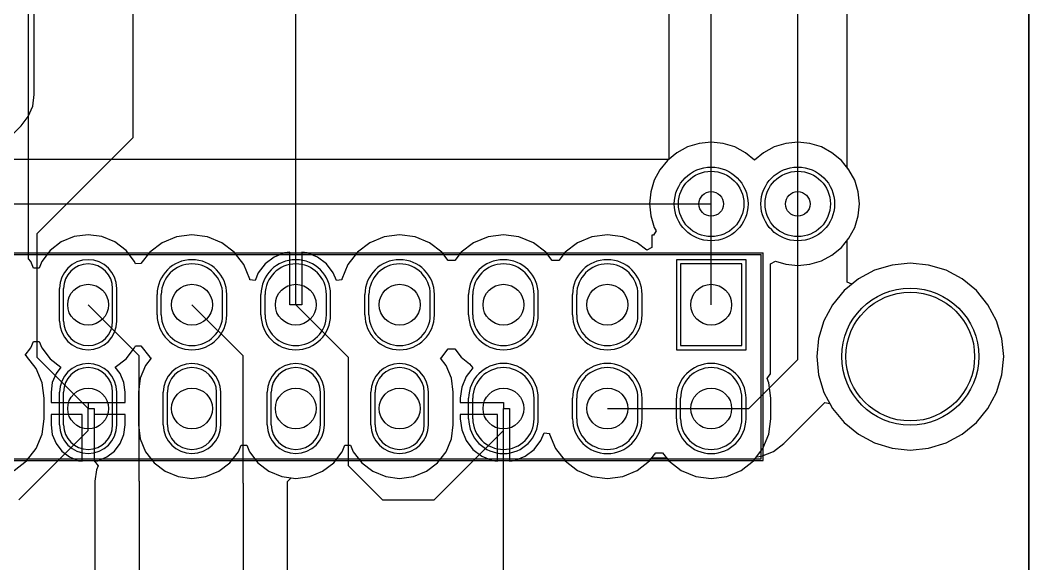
# Model space of a CAD drawing. Header units: millimetres. Extents: x 60.7 to 146.2, y 31.8 to 124.2.
# Drawn here: x 121.19 to 145.86, y 87.08 to 100.38 of the extents above; entities that cross this region are included whole.
import ezdxf

# ---------------------------------------------------------------- set-up
doc = ezdxf.new("R2010")
doc.units = ezdxf.units.MM
for name, color, linetype in [('BottomLayer', 5, 'Continuous'), ('BottomSolder', 6, 'Continuous'), ('Mechanical7', 56, 'Continuous'), ('MultiLayer', 9, 'Continuous'), ('PadHoleLayer', 156, 'Continuous'), ('TopLayer', 1, 'Continuous'), ('TopOverlay', 2, 'Continuous'), ('TopSolder', 216, 'Continuous'), ('ViaHoleLayer', 16, 'Continuous')]:
    doc.layers.add(name, color=color, linetype=linetype)

msp = doc.modelspace()

# ---------------------------------------------------------------- linework, layer by layer
at = {"layer": 'BottomLayer'}
for p, q in [((145.86, 121.783), (145.86, 66)), ((123.952, 97.511), (123.952, 102.044)), ((121.394, 94.54), (121.394, 101.686)), ((127.93, 93.418), (127.93, 101.622)), ((121.6, 95.159), (123.952, 97.511)), ((137.513, 97.278), (137.253, 97.138)), ((137.796, 97.363), (137.513, 97.278)), ((138.09, 97.392), (137.796, 97.363)), ((138.384, 97.363), (138.09, 97.392)), ((138.667, 97.278), (138.384, 97.363)), ((138.927, 97.138), (138.667, 97.278)), ((139.631, 97.278), (139.371, 97.138)), ((139.914, 97.363), (139.631, 97.278)), ((140.208, 97.392), (139.914, 97.363)), ((140.502, 97.363), (140.208, 97.392)), ((140.785, 97.278), (140.502, 97.363)), ((141.045, 97.138), (140.785, 97.278)), ((137.253, 97.138), (137.024, 96.951)), ((139.149, 96.956), (138.927, 97.138)), ((139.371, 97.138), (139.149, 96.956)), ((141.274, 96.951), (141.045, 97.138)), ((136.837, 96.722), (136.697, 96.462)), ((137.024, 96.951), (136.837, 96.722)), ((141.461, 96.722), (141.274, 96.951)), ((141.601, 96.462), (141.461, 96.722)), ((136.697, 96.462), (136.612, 96.179)), ((141.686, 96.179), (141.601, 96.462)), ((136.612, 96.179), (136.583, 95.885)), ((141.715, 95.885), (141.686, 96.179)), ((136.583, 95.885), (136.612, 95.591)), ((138.09, 93.418), (138.09, 95.885)), ((140.208, 92.075), (140.208, 95.885)), ((141.686, 95.591), (141.715, 95.885)), ((136.612, 95.591), (136.697, 95.308)), ((141.601, 95.308), (141.686, 95.591)), ((136.697, 95.308), (136.741, 95.227)), ((141.461, 95.048), (141.601, 95.308)), ((121.6, 92.128), (121.6, 95.159)), ((122.511, 95.085), (122.194, 94.954)), ((122.85, 95.129), (122.511, 95.085)), ((123.189, 95.085), (122.85, 95.129)), ((123.506, 94.954), (123.189, 95.085)), ((125.011, 95.081), (124.659, 94.935)), ((125.39, 95.131), (125.011, 95.081)), ((125.769, 95.081), (125.39, 95.131)), ((126.121, 94.935), (125.769, 95.081)), ((130.091, 95.081), (129.739, 94.935)), ((130.47, 95.131), (130.091, 95.081)), ((130.849, 95.081), (130.47, 95.131)), ((131.201, 94.935), (130.849, 95.081)), ((132.631, 95.081), (132.279, 94.935)), ((133.01, 95.131), (132.631, 95.081)), ((133.389, 95.081), (133.01, 95.131)), ((133.741, 94.935), (133.389, 95.081)), ((135.171, 95.081), (134.819, 94.935)), ((135.55, 95.131), (135.171, 95.081)), ((135.929, 95.081), (135.55, 95.131)), ((136.281, 94.935), (135.929, 95.081)), ((136.676, 95.118), (136.64, 95.118)), ((136.64, 95.118), (136.64, 94.819)), ((136.741, 95.227), (136.676, 95.118)), ((141.418, 94.995), (141.461, 95.048)), ((141.418, 93.974), (141.418, 94.995)), ((121.923, 94.745), (121.714, 94.474)), ((122.194, 94.954), (121.923, 94.745)), ((123.777, 94.745), (123.506, 94.954)), ((123.986, 94.474), (123.777, 94.745)), ((124.659, 94.935), (124.356, 94.702)), ((126.424, 94.702), (126.121, 94.935)), ((129.739, 94.935), (129.436, 94.702)), ((131.504, 94.702), (131.201, 94.935)), ((132.279, 94.935), (131.976, 94.702)), ((134.044, 94.702), (133.741, 94.935)), ((134.819, 94.935), (134.516, 94.702)), ((136.513, 94.757), (136.281, 94.935)), ((136.64, 94.819), (136.513, 94.757)), ((121.446, 94.474), (121.394, 94.54)), ((124.356, 94.702), (124.143, 94.425)), ((126.657, 94.399), (126.424, 94.702)), ((127.4, 94.585), (127.181, 94.417)), ((127.656, 94.691), (127.4, 94.585)), ((127.78, 94.707), (127.656, 94.691)), ((127.78, 93.418), (127.78, 94.707)), ((128.204, 94.691), (128.08, 94.707)), ((128.08, 94.707), (128.08, 93.418)), ((128.46, 94.585), (128.204, 94.691)), ((128.679, 94.417), (128.46, 94.585)), ((129.436, 94.702), (129.203, 94.399)), ((131.66, 94.499), (131.504, 94.702)), ((131.82, 94.499), (131.66, 94.499)), ((131.976, 94.702), (131.82, 94.499)), ((134.2, 94.499), (134.044, 94.702)), ((134.36, 94.499), (134.2, 94.499)), ((134.516, 94.702), (134.36, 94.499)), ((121.511, 94.315), (121.446, 94.474)), ((121.649, 94.315), (121.511, 94.315)), ((121.714, 94.474), (121.649, 94.315)), ((124.008, 94.42), (123.986, 94.474)), ((124.143, 94.425), (124.008, 94.42)), ((126.803, 94.047), (126.657, 94.399)), ((127.181, 94.417), (127.013, 94.198)), ((128.847, 94.198), (128.679, 94.417)), ((129.203, 94.399), (129.057, 94.047)), ((138.84, 94.418), (137.34, 94.418)), ((137.34, 94.418), (137.34, 92.418)), ((138.84, 92.418), (138.84, 94.418)), ((142.085, 94.26), (141.69, 94.049)), ((142.514, 94.39), (142.085, 94.26)), ((142.96, 94.434), (142.514, 94.39)), ((143.406, 94.39), (142.96, 94.434)), ((143.835, 94.26), (143.406, 94.39)), ((144.23, 94.049), (143.835, 94.26)), ((126.805, 94.028), (126.803, 94.047)), ((126.935, 94.011), (126.805, 94.028)), ((127.013, 94.198), (126.935, 94.011)), ((128.925, 94.011), (128.847, 94.198)), ((129.055, 94.028), (128.925, 94.011)), ((129.057, 94.047), (129.055, 94.028)), ((141.69, 94.049), (141.533, 93.92)), ((144.576, 93.764), (144.23, 94.049)), ((122.25, 93.018), (122.25, 93.818)), ((123.45, 93.018), (123.45, 93.818)), ((141.533, 93.92), (141.418, 93.974)), ((144.861, 93.418), (144.576, 93.764)), ((124.64, 93.168), (124.64, 93.668)), ((126.14, 93.168), (126.14, 93.668)), ((127.18, 93.168), (127.18, 93.668)), ((128.68, 93.168), (128.68, 93.668)), ((129.72, 93.168), (129.72, 93.668)), ((131.22, 93.168), (131.22, 93.668)), ((132.26, 93.168), (132.26, 93.668)), ((133.76, 93.168), (133.76, 93.668)), ((134.8, 93.168), (134.8, 93.668)), ((136.3, 93.168), (136.3, 93.668)), ((122.85, 93.418), (124.1, 92.168)), ((125.39, 93.418), (126.644, 92.164)), ((128.08, 93.418), (127.78, 93.418)), ((127.93, 93.418), (129.22, 92.128)), ((145.072, 93.023), (144.861, 93.418)), ((145.202, 92.594), (145.072, 93.023)), ((145.246, 92.148), (145.202, 92.594)), ((121.311, 92.187), (121.446, 92.362)), ((121.446, 92.362), (121.511, 92.521)), ((121.511, 92.521), (121.649, 92.521)), ((121.649, 92.521), (121.714, 92.362)), ((121.714, 92.362), (121.923, 92.091)), ((131.504, 92.134), (131.66, 92.337)), ((131.66, 92.337), (131.82, 92.337)), ((131.82, 92.337), (131.976, 92.134)), ((137.34, 92.418), (138.84, 92.418)), ((121.344, 92.162), (121.311, 92.187)), ((121.577, 91.859), (121.344, 92.162)), ((121.6, 92.128), (122.85, 90.878)), ((121.923, 92.091), (122.185, 91.89)), ((124.1, 89.099), (124.1, 92.168)), ((126.644, 89.052), (126.644, 92.164)), ((129.22, 89.474), (129.22, 92.128)), ((131.471, 92.109), (131.504, 92.134)), ((131.606, 91.934), (131.471, 92.109)), ((131.976, 92.134), (132.182, 91.975)), ((139.011, 90.878), (140.208, 92.075)), ((145.202, 91.702), (145.246, 92.148)), ((121.723, 91.507), (121.577, 91.859)), ((122.185, 91.89), (122.064, 91.732)), ((131.737, 91.617), (131.606, 91.934)), ((132.207, 91.807), (132.093, 91.658)), ((132.182, 91.975), (132.261, 91.877)), ((132.261, 91.877), (132.207, 91.807)), ((122.064, 91.732), (121.973, 91.513)), ((131.781, 91.278), (131.737, 91.617)), ((132.093, 91.658), (131.987, 91.402)), ((145.072, 91.273), (145.202, 91.702)), ((121.773, 91.128), (121.723, 91.507)), ((121.973, 91.513), (121.942, 91.278)), ((131.987, 91.402), (131.951, 91.128)), ((121.773, 90.628), (121.773, 91.128)), ((121.942, 91.278), (121.942, 91.028)), ((122.25, 90.478), (122.25, 91.278)), ((123.45, 90.478), (123.45, 91.278)), ((124.79, 90.478), (124.79, 91.278)), ((125.99, 90.478), (125.99, 91.278)), ((127.33, 90.478), (127.33, 91.278)), ((128.53, 90.478), (128.53, 91.278)), ((129.87, 90.478), (129.87, 91.278)), ((131.07, 90.478), (131.07, 91.278)), ((131.781, 90.478), (131.781, 91.278)), ((131.951, 91.128), (131.951, 91.028)), ((132.26, 90.628), (132.26, 91.128)), ((133.76, 90.628), (133.76, 91.128)), ((134.8, 90.628), (134.8, 91.128)), ((136.3, 90.628), (136.3, 91.128)), ((137.34, 90.628), (137.34, 91.128)), ((138.84, 90.628), (138.84, 91.128)), ((144.861, 90.878), (145.072, 91.273)), ((121.942, 91.028), (122.85, 91.028)), ((122.85, 91.028), (122.85, 90.878)), ((122.85, 90.338), (122.85, 90.878)), ((122.85, 90.878), (123, 90.878)), ((123, 90.878), (123, 89.59)), ((131.951, 91.028), (133.01, 91.028)), ((133.01, 91.028), (133.01, 90.878)), ((133.01, 90.338), (133.01, 90.878)), ((133.01, 90.878), (133.16, 90.878)), ((133.16, 90.878), (133.16, 89.589)), ((135.55, 90.878), (138.09, 90.878)), ((138.09, 90.878), (139.011, 90.878)), ((139.867, 90.022), (140.867, 91.022)), ((140.867, 91.022), (140.992, 91.003)), ((140.992, 91.003), (141.059, 90.878)), ((141.059, 90.878), (141.344, 90.532)), ((144.576, 90.532), (144.861, 90.878)), ((121.723, 90.249), (121.773, 90.628)), ((122.7, 90.728), (121.942, 90.728)), ((121.942, 90.728), (121.942, 90.478)), ((122.7, 89.59), (122.7, 90.728)), ((132.86, 90.728), (131.951, 90.728)), ((131.951, 90.728), (131.951, 90.628)), ((131.951, 90.628), (131.987, 90.354)), ((132.86, 89.589), (132.86, 90.728)), ((121.158, 88.646), (122.85, 90.338)), ((121.942, 90.478), (121.973, 90.243)), ((131.318, 88.646), (133.01, 90.338)), ((131.737, 90.139), (131.781, 90.478)), ((131.987, 90.354), (132.093, 90.098)), ((133.01, 74.692), (133.01, 90.338)), ((141.344, 90.532), (141.69, 90.247)), ((144.23, 90.247), (144.576, 90.532)), ((121.577, 89.897), (121.723, 90.249)), ((121.973, 90.243), (122.064, 90.024)), ((131.606, 89.822), (131.737, 90.139)), ((132.093, 90.098), (132.261, 89.879)), ((133.759, 89.879), (133.927, 90.098)), ((133.927, 90.098), (134.005, 90.285)), ((134.005, 90.285), (134.135, 90.268)), ((134.135, 90.268), (134.137, 90.249)), ((134.137, 90.249), (134.283, 89.897)), ((141.69, 90.247), (142.085, 90.036)), ((143.835, 90.036), (144.23, 90.247)), ((121.344, 89.594), (121.577, 89.897)), ((122.064, 90.024), (122.208, 89.836)), ((122.208, 89.836), (122.396, 89.692)), ((128.857, 89.551), (129.066, 89.822)), ((129.066, 89.822), (129.131, 89.981)), ((129.131, 89.981), (129.269, 89.981)), ((129.269, 89.981), (129.334, 89.822)), ((129.334, 89.822), (129.543, 89.551)), ((131.397, 89.551), (131.606, 89.822)), ((132.261, 89.879), (132.48, 89.711)), ((133.54, 89.711), (133.759, 89.879)), ((134.283, 89.897), (134.516, 89.594)), ((139.324, 89.709), (139.616, 89.83)), ((139.616, 89.83), (139.867, 90.022)), ((142.085, 90.036), (142.514, 89.906)), ((142.514, 89.906), (142.96, 89.862)), ((142.96, 89.862), (143.406, 89.906)), ((143.406, 89.906), (143.835, 90.036)), ((121.041, 89.361), (121.344, 89.594)), ((122.396, 89.692), (122.615, 89.601)), ((122.615, 89.601), (122.7, 89.59)), ((123, 89.59), (123.003, 89.59)), ((123.003, 89.59), (123.092, 89.474)), ((132.48, 89.711), (132.736, 89.605)), ((132.736, 89.605), (132.86, 89.589)), ((133.16, 89.589), (133.284, 89.605)), ((133.284, 89.605), (133.54, 89.711)), ((134.516, 89.594), (134.819, 89.361)), ((136.281, 89.361), (136.584, 89.594)), ((136.584, 89.594), (136.641, 89.668)), ((136.641, 89.668), (136.999, 89.668)), ((136.999, 89.668), (137.056, 89.594)), ((137.056, 89.594), (137.359, 89.361)), ((138.821, 89.361), (139.124, 89.594)), ((139.124, 89.594), (139.2, 89.693)), ((139.2, 89.693), (139.324, 89.709)), ((123.053, 89.379), (123.016, 89.099)), ((123.092, 89.474), (123.053, 89.379)), ((128.269, 89.211), (128.586, 89.342)), ((128.586, 89.342), (128.857, 89.551)), ((129.22, 89.474), (130.048, 88.646)), ((129.543, 89.551), (129.814, 89.342)), ((129.814, 89.342), (130.131, 89.211)), ((130.809, 89.211), (131.126, 89.342)), ((131.126, 89.342), (131.397, 89.551)), ((134.819, 89.361), (135.171, 89.215)), ((135.929, 89.215), (136.281, 89.361)), ((137.359, 89.361), (137.711, 89.215)), ((138.469, 89.215), (138.821, 89.361)), ((123.016, 89.099), (123.016, 75.311)), ((124.1, 89.099), (124.1, 51.812)), ((127.723, 89.092), (127.813, 89.182)), ((127.729, 89.052), (127.723, 89.092)), ((127.813, 89.182), (127.93, 89.167)), ((127.93, 89.167), (128.269, 89.211)), ((130.131, 89.211), (130.47, 89.167)), ((130.47, 89.167), (130.809, 89.211)), ((135.171, 89.215), (135.55, 89.165)), ((135.55, 89.165), (135.929, 89.215)), ((137.711, 89.215), (138.09, 89.165)), ((138.09, 89.165), (138.469, 89.215)), ((126.644, 89.052), (126.644, 51.271)), ((127.729, 73.795), (127.729, 89.052)), ((130.048, 88.646), (131.318, 88.646))]:
    msp.add_line(p, q, dxfattribs=at)
for centre, radius in [((138.09, 95.885), 0.8), ((140.208, 95.885), 0.8), ((142.96, 92.148), 1.575)]:
    msp.add_circle(centre, radius, dxfattribs=at)
for centre, radius, start, end in [((122.85, 93.818), 0.6, 0, 180), ((125.39, 93.668), 0.75, 0, 180), ((127.93, 93.668), 0.75, 0, 180), ((130.47, 93.668), 0.75, 0, 180), ((133.01, 93.668), 0.75, 0, 180), ((135.55, 93.668), 0.75, 0, 180), ((122.85, 93.018), 0.6, 180, 0), ((125.39, 93.168), 0.75, 180, 0), ((127.93, 93.168), 0.75, 180, 0), ((130.47, 93.168), 0.75, 180, 0), ((133.01, 93.168), 0.75, 180, 0), ((135.55, 93.168), 0.75, 180, 0), ((122.85, 91.278), 0.6, 0, 180), ((125.39, 91.278), 0.6, 0, 180), ((127.93, 91.278), 0.6, 0, 180), ((130.47, 91.278), 0.6, 0, 180), ((133.01, 91.128), 0.75, 0, 180), ((135.55, 91.128), 0.75, 0, 180), ((138.09, 91.128), 0.75, 0, 180), ((133.01, 90.628), 0.75, 180, 0), ((135.55, 90.628), 0.75, 180, 0), ((138.09, 90.628), 0.75, 180, 0), ((122.85, 90.478), 0.6, 180, 0), ((125.39, 90.478), 0.6, 180, 0), ((127.93, 90.478), 0.6, 180, 0), ((130.47, 90.478), 0.6, 180, 0)]:
    msp.add_arc(centre, radius, start, end, dxfattribs=at)
at = {"layer": 'BottomSolder'}
for p, q in [((138.942, 94.52), (137.238, 94.52)), ((137.238, 94.52), (137.238, 92.316)), ((138.942, 92.316), (138.942, 94.52)), ((122.148, 93.018), (122.148, 93.818)), ((123.552, 93.018), (123.552, 93.818)), ((124.538, 93.168), (124.538, 93.668)), ((126.242, 93.168), (126.242, 93.668)), ((127.078, 93.168), (127.078, 93.668)), ((128.782, 93.168), (128.782, 93.668)), ((129.618, 93.168), (129.618, 93.668)), ((131.322, 93.168), (131.322, 93.668)), ((132.158, 93.168), (132.158, 93.668)), ((133.862, 93.168), (133.862, 93.668)), ((134.698, 93.168), (134.698, 93.668)), ((136.402, 93.168), (136.402, 93.668)), ((137.238, 92.316), (138.942, 92.316)), ((122.148, 90.478), (122.148, 91.278)), ((123.552, 90.478), (123.552, 91.278)), ((124.688, 90.478), (124.688, 91.278)), ((126.092, 90.478), (126.092, 91.278)), ((127.228, 90.478), (127.228, 91.278)), ((128.632, 90.478), (128.632, 91.278)), ((129.768, 90.478), (129.768, 91.278)), ((131.172, 90.478), (131.172, 91.278)), ((132.158, 90.628), (132.158, 91.128)), ((133.862, 90.628), (133.862, 91.128)), ((134.698, 90.628), (134.698, 91.128)), ((136.402, 90.628), (136.402, 91.128)), ((137.238, 90.628), (137.238, 91.128)), ((138.942, 90.628), (138.942, 91.128))]:
    msp.add_line(p, q, dxfattribs=at)
for centre, radius in [((138.09, 95.885), 0.902), ((140.208, 95.885), 0.902), ((142.96, 92.148), 1.677)]:
    msp.add_circle(centre, radius, dxfattribs=at)
for centre, radius, start, end in [((122.85, 93.818), 0.702, 0, 180), ((125.39, 93.668), 0.852, 0, 180), ((127.93, 93.668), 0.852, 0, 180), ((130.47, 93.668), 0.852, 0, 180), ((133.01, 93.668), 0.852, 0, 180), ((135.55, 93.668), 0.852, 0, 180), ((122.85, 93.018), 0.702, 180, 0), ((125.39, 93.168), 0.852, 180, 0), ((127.93, 93.168), 0.852, 180, 0), ((130.47, 93.168), 0.852, 180, 0), ((133.01, 93.168), 0.852, 180, 0), ((135.55, 93.168), 0.852, 180, 0), ((122.85, 91.278), 0.702, 0, 180), ((125.39, 91.278), 0.702, 0, 180), ((127.93, 91.278), 0.702, 0, 180), ((130.47, 91.278), 0.702, 0, 180), ((133.01, 91.128), 0.852, 0, 180), ((135.55, 91.128), 0.852, 0, 180), ((138.09, 91.128), 0.852, 0, 180), ((133.01, 90.628), 0.852, 180, 0), ((135.55, 90.628), 0.852, 180, 0), ((138.09, 90.628), 0.852, 180, 0), ((122.85, 90.478), 0.702, 180, 0), ((125.39, 90.478), 0.702, 180, 0), ((127.93, 90.478), 0.702, 180, 0), ((130.47, 90.478), 0.702, 180, 0)]:
    msp.add_arc(centre, radius, start, end, dxfattribs=at)
at = {"layer": 'Mechanical7'}
for p, q in [((145.86, 66), (145.86, 121.783)), ((88.61, 94.648), (139.31, 94.648)), ((139.31, 89.648), (139.31, 94.648)), ((88.61, 89.648), (139.31, 89.648))]:
    msp.add_line(p, q, dxfattribs=at)
at = {"layer": 'MultiLayer'}
for p, q in [((138.84, 94.418), (137.34, 94.418)), ((137.34, 94.418), (137.34, 92.418)), ((138.84, 92.418), (138.84, 94.418)), ((122.25, 93.018), (122.25, 93.818)), ((123.45, 93.018), (123.45, 93.818)), ((124.64, 93.168), (124.64, 93.668)), ((126.14, 93.168), (126.14, 93.668)), ((127.18, 93.168), (127.18, 93.668)), ((128.68, 93.168), (128.68, 93.668)), ((129.72, 93.168), (129.72, 93.668)), ((131.22, 93.168), (131.22, 93.668)), ((132.26, 93.168), (132.26, 93.668)), ((133.76, 93.168), (133.76, 93.668)), ((134.8, 93.168), (134.8, 93.668)), ((136.3, 93.168), (136.3, 93.668)), ((137.34, 92.418), (138.84, 92.418)), ((122.25, 90.478), (122.25, 91.278)), ((123.45, 90.478), (123.45, 91.278)), ((124.79, 90.478), (124.79, 91.278)), ((125.99, 90.478), (125.99, 91.278)), ((127.33, 90.478), (127.33, 91.278)), ((128.53, 90.478), (128.53, 91.278)), ((129.87, 90.478), (129.87, 91.278)), ((131.07, 90.478), (131.07, 91.278)), ((132.26, 90.628), (132.26, 91.128)), ((133.76, 90.628), (133.76, 91.128)), ((134.8, 90.628), (134.8, 91.128)), ((136.3, 90.628), (136.3, 91.128)), ((137.34, 90.628), (137.34, 91.128)), ((138.84, 90.628), (138.84, 91.128))]:
    msp.add_line(p, q, dxfattribs=at)
for centre, radius in [((138.09, 95.885), 0.8), ((140.208, 95.885), 0.8), ((142.96, 92.148), 1.575)]:
    msp.add_circle(centre, radius, dxfattribs=at)
for centre, radius, start, end in [((122.85, 93.818), 0.6, 0, 180), ((125.39, 93.668), 0.75, 0, 180), ((127.93, 93.668), 0.75, 0, 180), ((130.47, 93.668), 0.75, 0, 180), ((133.01, 93.668), 0.75, 0, 180), ((135.55, 93.668), 0.75, 0, 180), ((122.85, 93.018), 0.6, 180, 0), ((125.39, 93.168), 0.75, 180, 0), ((127.93, 93.168), 0.75, 180, 0), ((130.47, 93.168), 0.75, 180, 0), ((133.01, 93.168), 0.75, 180, 0), ((135.55, 93.168), 0.75, 180, 0), ((122.85, 91.278), 0.6, 0, 180), ((125.39, 91.278), 0.6, 0, 180), ((127.93, 91.278), 0.6, 0, 180), ((130.47, 91.278), 0.6, 0, 180), ((133.01, 91.128), 0.75, 0, 180), ((135.55, 91.128), 0.75, 0, 180), ((138.09, 91.128), 0.75, 0, 180), ((133.01, 90.628), 0.75, 180, 0), ((135.55, 90.628), 0.75, 180, 0), ((138.09, 90.628), 0.75, 180, 0), ((122.85, 90.478), 0.6, 180, 0), ((125.39, 90.478), 0.6, 180, 0), ((127.93, 90.478), 0.6, 180, 0), ((130.47, 90.478), 0.6, 180, 0)]:
    msp.add_arc(centre, radius, start, end, dxfattribs=at)
at = {"layer": 'PadHoleLayer'}
for centre, radius in [((122.85, 93.418), 0.5), ((125.39, 93.418), 0.5), ((127.93, 93.418), 0.5), ((130.47, 93.418), 0.5), ((133.01, 93.418), 0.5), ((135.55, 93.418), 0.5), ((138.09, 93.418), 0.5), ((142.96, 92.148), 1.575), ((122.85, 90.878), 0.5), ((125.39, 90.878), 0.5), ((127.93, 90.878), 0.5), ((130.47, 90.878), 0.5), ((133.01, 90.878), 0.5), ((135.55, 90.878), 0.5), ((138.09, 90.878), 0.5)]:
    msp.add_circle(centre, radius, dxfattribs=at)
at = {"layer": 'TopLayer'}
for p, q in [((145.86, 121.783), (145.86, 66)), ((138.09, 95.885), (138.09, 107.706)), ((137.056, 107.278), (137.056, 96.977)), ((121.531, 98.562), (121.531, 104.902)), ((140.208, 95.885), (140.208, 101.727)), ((141.418, 96.775), (141.418, 101.727)), ((121.494, 98.281), (121.531, 98.562)), ((121.386, 98.02), (121.494, 98.281)), ((121.213, 97.795), (121.386, 98.02)), ((120.505, 97.087), (121.213, 97.795)), ((137.047, 96.969), (120.554, 96.969)), ((137.056, 96.977), (137.047, 96.969)), ((141.461, 96.722), (141.418, 96.775)), ((141.601, 96.462), (141.461, 96.722)), ((141.686, 96.179), (141.601, 96.462)), ((141.715, 95.885), (141.686, 96.179)), ((117.77, 95.885), (138.09, 95.885)), ((141.686, 95.591), (141.715, 95.885)), ((141.601, 95.308), (141.686, 95.591)), ((141.461, 95.048), (141.601, 95.308)), ((141.274, 94.819), (141.461, 95.048)), ((141.045, 94.632), (141.274, 94.819)), ((140.785, 94.492), (141.045, 94.632)), ((138.84, 94.418), (137.34, 94.418)), ((137.34, 94.418), (137.34, 92.418)), ((138.84, 92.418), (138.84, 94.418)), ((139.54, 94.416), (139.667, 94.482)), ((139.54, 91.718), (139.54, 94.416)), ((139.667, 94.482), (139.914, 94.407)), ((139.914, 94.407), (140.208, 94.378)), ((140.208, 94.378), (140.502, 94.407)), ((140.502, 94.407), (140.785, 94.492)), ((142.085, 94.26), (141.69, 94.049)), ((142.514, 94.39), (142.085, 94.26)), ((142.96, 94.434), (142.514, 94.39)), ((143.406, 94.39), (142.96, 94.434)), ((143.835, 94.26), (143.406, 94.39)), ((144.23, 94.049), (143.835, 94.26)), ((141.69, 94.049), (141.344, 93.764)), ((144.576, 93.764), (144.23, 94.049)), ((122.25, 93.018), (122.25, 93.818)), ((123.45, 93.018), (123.45, 93.818)), ((141.344, 93.764), (141.059, 93.418)), ((144.861, 93.418), (144.576, 93.764)), ((124.64, 93.168), (124.64, 93.668)), ((126.14, 93.168), (126.14, 93.668)), ((127.18, 93.168), (127.18, 93.668)), ((128.68, 93.168), (128.68, 93.668)), ((129.72, 93.168), (129.72, 93.668)), ((131.22, 93.168), (131.22, 93.668)), ((132.26, 93.168), (132.26, 93.668)), ((133.76, 93.168), (133.76, 93.668)), ((134.8, 93.168), (134.8, 93.668)), ((136.3, 93.168), (136.3, 93.668)), ((141.059, 93.418), (140.848, 93.023)), ((145.072, 93.023), (144.861, 93.418)), ((140.848, 93.023), (140.718, 92.594)), ((145.202, 92.594), (145.072, 93.023)), ((140.718, 92.594), (140.674, 92.148)), ((145.246, 92.148), (145.202, 92.594)), ((121.311, 92.187), (121.446, 92.362)), ((121.446, 92.362), (121.511, 92.521)), ((121.511, 92.521), (121.649, 92.521)), ((121.649, 92.521), (121.714, 92.362)), ((121.714, 92.362), (121.923, 92.091)), ((123.777, 92.091), (123.986, 92.362)), ((123.986, 92.362), (124.008, 92.416)), ((124.008, 92.416), (124.143, 92.411)), ((124.143, 92.411), (124.356, 92.134)), ((131.504, 92.134), (131.66, 92.337)), ((131.66, 92.337), (131.82, 92.337)), ((131.82, 92.337), (131.976, 92.134)), ((137.34, 92.418), (138.84, 92.418)), ((121.344, 92.162), (121.311, 92.187)), ((121.577, 91.859), (121.344, 92.162)), ((121.923, 92.091), (122.185, 91.89)), ((123.515, 91.89), (123.777, 92.091)), ((124.389, 92.109), (124.254, 91.934)), ((124.356, 92.134), (124.389, 92.109)), ((131.471, 92.109), (131.504, 92.134)), ((131.606, 91.934), (131.471, 92.109)), ((131.976, 92.134), (132.182, 91.975)), ((140.674, 92.148), (140.718, 91.702)), ((145.202, 91.702), (145.246, 92.148)), ((121.723, 91.507), (121.577, 91.859)), ((122.185, 91.89), (122.064, 91.732)), ((123.636, 91.732), (123.515, 91.89)), ((124.254, 91.934), (124.123, 91.617)), ((131.737, 91.617), (131.606, 91.934)), ((132.207, 91.807), (132.093, 91.658)), ((132.182, 91.975), (132.261, 91.877)), ((132.261, 91.877), (132.207, 91.807)), ((122.064, 91.732), (121.973, 91.513)), ((123.727, 91.513), (123.636, 91.732)), ((124.123, 91.617), (124.079, 91.278)), ((131.781, 91.278), (131.737, 91.617)), ((132.093, 91.658), (131.987, 91.402)), ((139.459, 91.612), (139.529, 91.718)), ((139.503, 91.507), (139.459, 91.612)), ((139.529, 91.718), (139.54, 91.718)), ((140.718, 91.702), (140.848, 91.273)), ((145.072, 91.273), (145.202, 91.702)), ((121.773, 91.128), (121.723, 91.507)), ((121.973, 91.513), (121.942, 91.278)), ((123.758, 91.278), (123.727, 91.513)), ((131.987, 91.402), (131.951, 91.128)), ((139.553, 91.128), (139.503, 91.507)), ((121.773, 90.628), (121.773, 91.128)), ((121.942, 91.278), (121.942, 91.028)), ((122.25, 90.478), (122.25, 91.278)), ((123.45, 90.478), (123.45, 91.278)), ((123.758, 91.028), (123.758, 91.278)), ((124.079, 91.278), (124.079, 90.478)), ((124.79, 90.478), (124.79, 91.278)), ((125.99, 90.478), (125.99, 91.278)), ((127.33, 90.478), (127.33, 91.278)), ((128.53, 90.478), (128.53, 91.278)), ((129.87, 90.478), (129.87, 91.278)), ((131.07, 90.478), (131.07, 91.278)), ((131.781, 90.478), (131.781, 91.278)), ((131.951, 91.128), (131.951, 91.028)), ((132.26, 90.628), (132.26, 91.128)), ((133.76, 90.628), (133.76, 91.128)), ((134.8, 90.628), (134.8, 91.128)), ((136.3, 90.628), (136.3, 91.128)), ((137.34, 90.628), (137.34, 91.128)), ((138.84, 90.628), (138.84, 91.128)), ((139.553, 90.628), (139.553, 91.128)), ((140.848, 91.273), (141.059, 90.878)), ((144.861, 90.878), (145.072, 91.273)), ((121.942, 91.028), (122.85, 91.028)), ((122.85, 91.028), (123.758, 91.028)), ((131.951, 91.028), (133.01, 91.028)), ((133.01, 91.028), (133.01, 90.878)), ((133.01, 90.878), (133.16, 90.878)), ((133.16, 90.878), (133.16, 89.589)), ((141.059, 90.878), (141.344, 90.532)), ((144.576, 90.532), (144.861, 90.878)), ((121.723, 90.249), (121.773, 90.628)), ((122.7, 90.728), (121.942, 90.728)), ((121.942, 90.728), (121.942, 90.478)), ((122.7, 89.59), (122.7, 90.728)), ((123.758, 90.728), (123, 90.728)), ((123, 90.728), (123, 89.59)), ((123.758, 90.478), (123.758, 90.728)), ((132.86, 90.728), (131.951, 90.728)), ((131.951, 90.728), (131.951, 90.628)), ((131.951, 90.628), (131.987, 90.354)), ((132.86, 89.589), (132.86, 90.728)), ((139.503, 90.249), (139.553, 90.628)), ((121.942, 90.478), (121.973, 90.243)), ((123.727, 90.243), (123.758, 90.478)), ((124.079, 90.478), (124.123, 90.139)), ((131.737, 90.139), (131.781, 90.478)), ((131.987, 90.354), (132.093, 90.098)), ((141.344, 90.532), (141.69, 90.247)), ((144.23, 90.247), (144.576, 90.532)), ((121.577, 89.897), (121.723, 90.249)), ((121.973, 90.243), (122.064, 90.024)), ((123.636, 90.024), (123.727, 90.243)), ((124.123, 90.139), (124.254, 89.822)), ((131.606, 89.822), (131.737, 90.139)), ((132.093, 90.098), (132.261, 89.879)), ((133.759, 89.879), (133.927, 90.098)), ((133.927, 90.098), (134.005, 90.285)), ((134.005, 90.285), (134.135, 90.268)), ((134.135, 90.268), (134.137, 90.249)), ((134.137, 90.249), (134.283, 89.897)), ((139.357, 89.897), (139.503, 90.249)), ((141.69, 90.247), (142.085, 90.036)), ((143.835, 90.036), (144.23, 90.247)), ((121.344, 89.594), (121.577, 89.897)), ((122.064, 90.024), (122.208, 89.836)), ((122.208, 89.836), (122.396, 89.692)), ((123.304, 89.692), (123.492, 89.836)), ((123.492, 89.836), (123.636, 90.024)), ((124.254, 89.822), (124.463, 89.551)), ((126.317, 89.551), (126.526, 89.822)), ((126.526, 89.822), (126.591, 89.981)), ((126.591, 89.981), (126.729, 89.981)), ((126.729, 89.981), (126.794, 89.822)), ((126.794, 89.822), (127.003, 89.551)), ((128.857, 89.551), (129.066, 89.822)), ((129.066, 89.822), (129.131, 89.981)), ((129.131, 89.981), (129.269, 89.981)), ((129.269, 89.981), (129.334, 89.822)), ((129.334, 89.822), (129.543, 89.551)), ((131.397, 89.551), (131.606, 89.822)), ((132.261, 89.879), (132.48, 89.711)), ((133.54, 89.711), (133.759, 89.879)), ((134.283, 89.897), (134.516, 89.594)), ((139.124, 89.594), (139.357, 89.897)), ((142.085, 90.036), (142.514, 89.906)), ((142.514, 89.906), (142.96, 89.862)), ((142.96, 89.862), (143.406, 89.906)), ((143.406, 89.906), (143.835, 90.036)), ((121.041, 89.361), (121.344, 89.594)), ((122.396, 89.692), (122.615, 89.601)), ((122.615, 89.601), (122.7, 89.59)), ((123, 89.59), (123.085, 89.601)), ((123.085, 89.601), (123.304, 89.692)), ((132.48, 89.711), (132.736, 89.605)), ((132.736, 89.605), (132.86, 89.589)), ((133.16, 89.589), (133.284, 89.605)), ((133.284, 89.605), (133.54, 89.711)), ((134.516, 89.594), (134.819, 89.361)), ((136.281, 89.361), (136.584, 89.594)), ((136.584, 89.594), (136.74, 89.797)), ((136.74, 89.797), (136.9, 89.797)), ((136.9, 89.797), (137.056, 89.594)), ((137.056, 89.594), (137.359, 89.361)), ((138.821, 89.361), (139.124, 89.594)), ((124.463, 89.551), (124.734, 89.342)), ((124.734, 89.342), (125.051, 89.211)), ((125.729, 89.211), (126.046, 89.342)), ((126.046, 89.342), (126.317, 89.551)), ((127.003, 89.551), (127.274, 89.342)), ((127.274, 89.342), (127.591, 89.211)), ((128.269, 89.211), (128.586, 89.342)), ((128.586, 89.342), (128.857, 89.551)), ((129.543, 89.551), (129.814, 89.342)), ((129.814, 89.342), (130.131, 89.211)), ((130.809, 89.211), (131.126, 89.342)), ((131.126, 89.342), (131.397, 89.551)), ((134.819, 89.361), (135.171, 89.215)), ((135.929, 89.215), (136.281, 89.361)), ((137.359, 89.361), (137.711, 89.215)), ((138.469, 89.215), (138.821, 89.361)), ((125.051, 89.211), (125.39, 89.167)), ((125.39, 89.167), (125.729, 89.211)), ((127.591, 89.211), (127.93, 89.167)), ((127.93, 89.167), (128.269, 89.211)), ((130.131, 89.211), (130.47, 89.167)), ((130.47, 89.167), (130.809, 89.211)), ((135.171, 89.215), (135.55, 89.165)), ((135.55, 89.165), (135.929, 89.215)), ((137.711, 89.215), (138.09, 89.165)), ((138.09, 89.165), (138.469, 89.215))]:
    msp.add_line(p, q, dxfattribs=at)
for centre, radius in [((138.09, 95.885), 0.8), ((140.208, 95.885), 0.8), ((142.96, 92.148), 1.575)]:
    msp.add_circle(centre, radius, dxfattribs=at)
for centre, radius, start, end in [((122.85, 93.818), 0.6, 0, 180), ((125.39, 93.668), 0.75, 0, 180), ((127.93, 93.668), 0.75, 0, 180), ((130.47, 93.668), 0.75, 0, 180), ((133.01, 93.668), 0.75, 0, 180), ((135.55, 93.668), 0.75, 0, 180), ((122.85, 93.018), 0.6, 180, 0), ((125.39, 93.168), 0.75, 180, 0), ((127.93, 93.168), 0.75, 180, 0), ((130.47, 93.168), 0.75, 180, 0), ((133.01, 93.168), 0.75, 180, 0), ((135.55, 93.168), 0.75, 180, 0), ((122.85, 91.278), 0.6, 0, 180), ((125.39, 91.278), 0.6, 0, 180), ((127.93, 91.278), 0.6, 0, 180), ((130.47, 91.278), 0.6, 0, 180), ((133.01, 91.128), 0.75, 0, 180), ((135.55, 91.128), 0.75, 0, 180), ((138.09, 91.128), 0.75, 0, 180), ((133.01, 90.628), 0.75, 180, 0), ((135.55, 90.628), 0.75, 180, 0), ((138.09, 90.628), 0.75, 180, 0), ((122.85, 90.478), 0.6, 180, 0), ((125.39, 90.478), 0.6, 180, 0), ((127.93, 90.478), 0.6, 180, 0), ((130.47, 90.478), 0.6, 180, 0)]:
    msp.add_arc(centre, radius, start, end, dxfattribs=at)
at = {"layer": 'TopOverlay'}
for p, q in [((88.56, 94.688), (139.36, 94.688)), ((139.36, 89.608), (139.36, 94.688)), ((88.56, 89.608), (139.36, 89.608))]:
    msp.add_line(p, q, dxfattribs=at)
at = {"layer": 'TopSolder'}
for p, q in [((138.942, 94.52), (137.238, 94.52)), ((137.238, 94.52), (137.238, 92.316)), ((138.942, 92.316), (138.942, 94.52)), ((122.148, 93.018), (122.148, 93.818)), ((123.552, 93.018), (123.552, 93.818)), ((124.538, 93.168), (124.538, 93.668)), ((126.242, 93.168), (126.242, 93.668)), ((127.078, 93.168), (127.078, 93.668)), ((128.782, 93.168), (128.782, 93.668)), ((129.618, 93.168), (129.618, 93.668)), ((131.322, 93.168), (131.322, 93.668)), ((132.158, 93.168), (132.158, 93.668)), ((133.862, 93.168), (133.862, 93.668)), ((134.698, 93.168), (134.698, 93.668)), ((136.402, 93.168), (136.402, 93.668)), ((137.238, 92.316), (138.942, 92.316)), ((122.148, 90.478), (122.148, 91.278)), ((123.552, 90.478), (123.552, 91.278)), ((124.688, 90.478), (124.688, 91.278)), ((126.092, 90.478), (126.092, 91.278)), ((127.228, 90.478), (127.228, 91.278)), ((128.632, 90.478), (128.632, 91.278)), ((129.768, 90.478), (129.768, 91.278)), ((131.172, 90.478), (131.172, 91.278)), ((132.158, 90.628), (132.158, 91.128)), ((133.862, 90.628), (133.862, 91.128)), ((134.698, 90.628), (134.698, 91.128)), ((136.402, 90.628), (136.402, 91.128)), ((137.238, 90.628), (137.238, 91.128)), ((138.942, 90.628), (138.942, 91.128))]:
    msp.add_line(p, q, dxfattribs=at)
for centre, radius in [((138.09, 95.885), 0.902), ((140.208, 95.885), 0.902), ((142.96, 92.148), 1.677)]:
    msp.add_circle(centre, radius, dxfattribs=at)
for centre, radius, start, end in [((122.85, 93.818), 0.702, 0, 180), ((125.39, 93.668), 0.852, 0, 180), ((127.93, 93.668), 0.852, 0, 180), ((130.47, 93.668), 0.852, 0, 180), ((133.01, 93.668), 0.852, 0, 180), ((135.55, 93.668), 0.852, 0, 180), ((122.85, 93.018), 0.702, 180, 0), ((125.39, 93.168), 0.852, 180, 0), ((127.93, 93.168), 0.852, 180, 0), ((130.47, 93.168), 0.852, 180, 0), ((133.01, 93.168), 0.852, 180, 0), ((135.55, 93.168), 0.852, 180, 0), ((122.85, 91.278), 0.702, 0, 180), ((125.39, 91.278), 0.702, 0, 180), ((127.93, 91.278), 0.702, 0, 180), ((130.47, 91.278), 0.702, 0, 180), ((133.01, 91.128), 0.852, 0, 180), ((135.55, 91.128), 0.852, 0, 180), ((138.09, 91.128), 0.852, 0, 180), ((133.01, 90.628), 0.852, 180, 0), ((135.55, 90.628), 0.852, 180, 0), ((138.09, 90.628), 0.852, 180, 0), ((122.85, 90.478), 0.702, 180, 0), ((125.39, 90.478), 0.702, 180, 0), ((127.93, 90.478), 0.702, 180, 0), ((130.47, 90.478), 0.702, 180, 0)]:
    msp.add_arc(centre, radius, start, end, dxfattribs=at)
at = {"layer": 'ViaHoleLayer'}
for centre in [(138.09, 95.885), (140.208, 95.885)]:
    msp.add_circle(centre, 0.3, dxfattribs=at)

doc.saveas('drawing.dxf')
